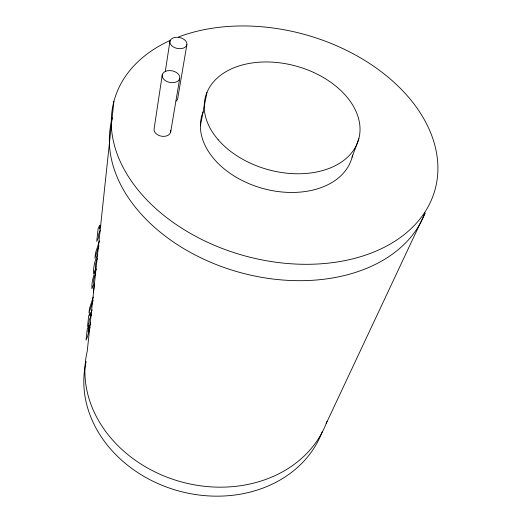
<?xml version="1.0" encoding="UTF-8"?>
<svg xmlns="http://www.w3.org/2000/svg" width="522" height="522" viewBox="0 0 522 522"><rect width="100%" height="100%" fill="white"/><g stroke="black" fill="none" stroke-linecap="round" stroke-linejoin="round"><path stroke-width="0.78" d="M113.881 101.385L87.246 351.195A125.058 104.002 15.6 0 0 178.85 481.18A125.058 104.002 15.6 0 0 327.033 421.274M93.451 292.346L94.273 284.908M162.264 74.816L154.127 128.719A8.443 5.872 10.6 0 0 162.238 136.32A8.443 5.872 10.6 0 0 170.707 130.513M165.298 71.429L169.937 41.205M170.674 132.053L179.718 78.391A8.907 5.918 10.9 0 0 167.679 70.738A8.907 5.918 10.9 0 0 165.552 80.766A8.907 5.918 10.9 0 0 179.718 78.391M186.863 44.703A8.646 5.572 11.2 0 1 173.16 46.836A8.646 5.572 11.2 0 1 175.164 37.401A8.646 5.572 11.2 0 1 186.863 44.703L177.715 98.567A8.202 5.546 10.9 0 1 176.064 101.066M200.389 125.6L206.98 92.414M90.065 327.209L87.396 336.899L86.052 340.129L87.259 329.017L88.831 325.265L88.12 331.724L90.567 322.942M93.184 300.196L88.988 312.991L89.477 308.509L93.255 297.051M98.997 245.745L94.932 258.09L95.487 252.974L99.506 240.864M352.076 157.252L358.862 138.65M92.277 309.898L89.777 315.823L90.136 312.561L88.662 316.058L87.539 326.394L89.001 322.916L89.36 319.64L91.552 314.427M100.355 230.235L98.762 233.823L98.325 237.83L96.733 241.425L98.11 228.747L99.715 225.139L99.278 229.138L100.896 225.484M97.751 254.064C95.076 260.165 93.177 266.873 93.536 273.574L95.448 269.169L95.461 264.282L97.262 258.579M326.185 423.518L425.084 212.904A163.53 114.292 15.6 0 1 233.889 270.716A163.53 114.292 15.6 0 1 112.387 117.841M96.387 268.993C93.484 275.061 91.565 281.887 91.898 288.653L93.823 283.864C92.994 280.464 94.247 276.725 95.774 273.672M322.368 431.387A123.342 103.304 15.6 0 1 175.875 490.158A123.342 103.304 15.6 0 1 86.143 361.505M178.557 36.958A166.525 114.67 15.6 0 1 436.588 153.253A166.525 114.67 15.6 0 1 214.731 245.438A166.525 114.67 15.6 0 1 170.074 40.488M352.598 154.995A77.961 53.492 15.6 0 1 261.47 188.077A77.961 53.492 15.6 0 1 203.136 111.845M218.209 139.779A79.494 53.636 15.6 0 0 352.676 151.445A79.494 53.636 15.6 0 0 275.525 62.372A79.494 53.636 15.6 0 0 218.209 139.779"/></g></svg>
